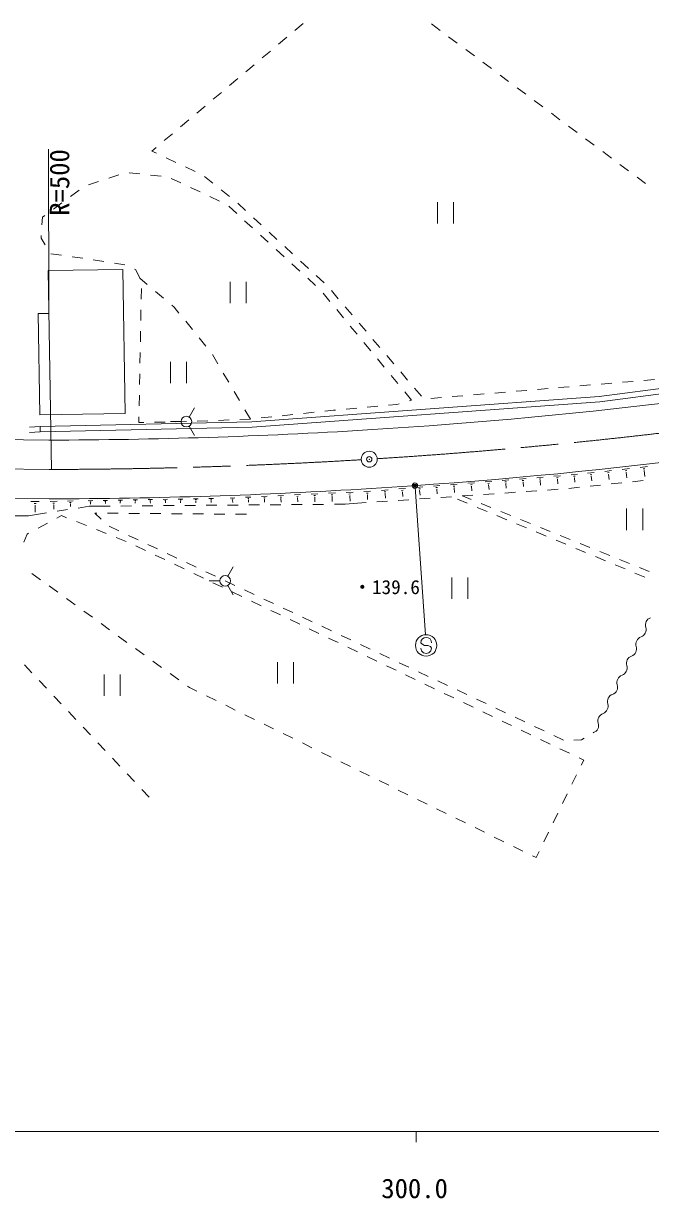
# Model space of a CAD drawing. Units: millimetres, scale not verified. Extents: x 40000 to 680000, y 20000 to 380000.
# Drawn here: x 331227 to 389928, y 198715 to 308725 of the extents above; entities that cross this region are included whole.
import ezdxf
from ezdxf.enums import TextEntityAlignment as Align

# ---------------------------------------------------------------- set-up
doc = ezdxf.new("R2010")
doc.units = ezdxf.units.MM
doc.header["$LTSCALE"] = 1000
doc.header["$PDMODE"] = 32
doc.header["$PDSIZE"] = 500
doc.linetypes.add('CHAIN', pattern=[18.5, 12, -1.5, 3.5, -1.5])
for name, color, linetype, lineweight in [('M-BGD', 7, 'Continuous', 13), ('M-BMK', 2, 'CHAIN', 13), ('M-BMK-SRVR', 3, 'Continuous', 13), ('M-STR-STRC', 7, 'Continuous', 13), ('M-TTL-BAND', 7, 'Continuous', 13)]:
    doc.layers.add(name, color=color, linetype=linetype, lineweight=lineweight)
doc.styles.add('ＭＳ ゴシック', font='')
doc.styles.get('ＭＳ ゴシック').set_extended_font_data('MS Gothic')

msp = doc.modelspace()

# ---------------------------------------------------------------- linework, layer by layer
at = {"layer": 'M-BGD'}
for p, q in [((356633, 308080), (357397, 308725)), ((369426, 308682), (370228, 308085)), ((355105, 306790), (355869, 307435)), ((371030, 307487), (371832, 306890)), ((353576, 305500), (354341, 306145)), ((372633, 306292), (373435, 305694)), ((352048, 304210), (352812, 304855)), ((374237, 305097), (375039, 304499)), ((375841, 303901), (376642, 303304)), ((350520, 302920), (351284, 303565)), ((377444, 302706), (378246, 302108)), ((348991, 301630), (349755, 302275)), ((379048, 301511), (379849, 300913)), ((347463, 300340), (348227, 300985)), ((345934, 299050), (346698, 299695)), ((380651, 300316), (381453, 299718)), ((344406, 297761), (345170, 298406)), ((382255, 299120), (383056, 298523)), ((343239, 296776), (343642, 297116)), ((383858, 297925), (384660, 297327)), ((333587, 281587), (333556, 296970)), ((343667, 296574), (343239, 296776)), ((345476, 295723), (344572, 296149)), ((385462, 296730), (386264, 296132)), ((347286, 294871), (346381, 295297)), ((387065, 295534), (387867, 294937)), ((338252, 293922), (337303, 293608)), ((340151, 294552), (339201, 294237)), ((342110, 294635), (341115, 294732)), ((344101, 294440), (343105, 294538)), ((345969, 293802), (345064, 294227)), ((348952, 293789), (348171, 294414)), ((388669, 294339), (389471, 293742)), ((336437, 293132), (335632, 292539)), ((347780, 292953), (346875, 293378)), ((350514, 292540), (349733, 293165)), ((334827, 291946), (334022, 291353)), ((349591, 292104), (348686, 292529)), ((351188, 290935), (350449, 291609)), ((352014, 291219), (351279, 291897)), ((370000, 292000), (370000, 290000)), ((371500, 292000), (371500, 290000)), ((332997, 290598), (332949, 289873)), ((333216, 290760), (332997, 290598)), ((353485, 289864), (352750, 290541)), ((352666, 289588), (351927, 290262)), ((332884, 288875), (332868, 288623)), ((332868, 288623), (333261, 287987)), ((354144, 288240), (353405, 288914)), ((354956, 288508), (354220, 289186)), ((333801, 287158), (334791, 287020)), ((355622, 286893), (354883, 287567)), ((356426, 287153), (355691, 287831)), ((335781, 286881), (336772, 286743)), ((337762, 286605), (337763, 286604)), ((337763, 286604), (338750, 286452)), ((339739, 286298), (340727, 286145)), ((357100, 285545), (356361, 286219)), ((357897, 285798), (357162, 286475)), ((340534, 285702), (333535, 285587)), ((333842, 266922), (333535, 285587)), ((340756, 272203), (340534, 285702)), ((341629, 285724), (341757, 285660)), ((341757, 285660), (342105, 284877)), ((359368, 284442), (358632, 285120)), ((342813, 284283), (342105, 284877)), ((342262, 283912), (342243, 282912)), ((350577, 284544), (350577, 282544)), ((352077, 284544), (352077, 282544)), ((358578, 284198), (357839, 284871)), ((344345, 282997), (343579, 283640)), ((359910, 282712), (359273, 283482)), ((360702, 282956), (360053, 283717)), ((342225, 281913), (342206, 280913)), ((345327, 282173), (345111, 282354)), ((345781, 281616), (345327, 282173)), ((361185, 281170), (360547, 281941)), ((362000, 281434), (361351, 282195)), ((333587, 281587), (332601, 281571)), ((332757, 272072), (332601, 281571)), ((347044, 280066), (346413, 280841)), ((363298, 279912), (362649, 280673)), ((342188, 279913), (342169, 278913)), ((362459, 279629), (361822, 280400)), ((348308, 278515), (347676, 279290)), ((363733, 278087), (363096, 278858)), ((364596, 278391), (363947, 279152)), ((342150, 277913), (342132, 276913)), ((349420, 276860), (348912, 277721)), ((365008, 276546), (364371, 277317)), ((365894, 276869), (365245, 277630)), ((345000, 277062), (345000, 275062)), ((346500, 277062), (346500, 275062)), ((385137, 273808), (406369, 276534)), ((342113, 275914), (342095, 274914)), ((350438, 275138), (349929, 275999)), ((366282, 275005), (365645, 275775)), ((367192, 275347), (366543, 276108)), ((385187, 273310), (406442, 276039)), ((386311, 275048), (385315, 274964)), ((388304, 275215), (387308, 275131)), ((390297, 275382), (389301, 275298)), ((351455, 273416), (350946, 274277)), ((367557, 273463), (366919, 274234)), ((368490, 273826), (367841, 274587)), ((374353, 274046), (373357, 273962)), ((376346, 274213), (375350, 274129)), ((378339, 274380), (377343, 274296)), ((380332, 274547), (379336, 274463)), ((382325, 274714), (381329, 274630)), ((384318, 274881), (383322, 274797)), ((342076, 273914), (342058, 272914)), ((352602, 271422), (385137, 273808)), ((352625, 270922), (385187, 273310)), ((363415, 272809), (364411, 272900)), ((365406, 272992), (366170, 273062)), ((366170, 273062), (366394, 273127)), ((367355, 273405), (367557, 273463)), ((370367, 273712), (369371, 273628)), ((372360, 273879), (371364, 273795)), ((340756, 272203), (332757, 272072)), ((342039, 271914), (342029, 271363)), ((346727, 271882), (347227, 272748)), ((352472, 271694), (351963, 272555)), ((353467, 271793), (354461, 271899)), ((355455, 272005), (356450, 272112)), ((357444, 272218), (358438, 272324)), ((359433, 272430), (360242, 272517)), ((360242, 272517), (360427, 272534)), ((361423, 272625), (362419, 272717)), ((332780, 271003), (331783, 270919)), ((332780, 271003), (352602, 271422)), ((332780, 271003), (332790, 270503)), ((332790, 270503), (352625, 270922)), ((342029, 271363), (342478, 271372)), ((343477, 271391), (344477, 271411)), ((345977, 271449), (344977, 271449)), ((345477, 271430), (346477, 271449)), ((346727, 271016), (347227, 270150)), ((347476, 271490), (348475, 271530)), ((349474, 271571), (350474, 271612)), ((351473, 271653), (352472, 271694)), ((324648, 269823), (333611, 269720)), ((332790, 270503), (331794, 270420)), ((379277, 266203), (379889, 266253)), ((380885, 266334), (381496, 266384)), ((382492, 266466), (383102, 266516)), ((382734, 266332), (382886, 266344)), ((384034, 266610), (384650, 266680)), ((384283, 266482), (384437, 266500)), ((384358, 266335), (384396, 266339)), ((384377, 266337), (384426, 265901)), ((385648, 266793), (386288, 266865)), ((385906, 266660), (386066, 266678)), ((385984, 266507), (386024, 266511)), ((386004, 266509), (386058, 266037)), ((387286, 266978), (387950, 267053)), ((387554, 266840), (387720, 266859)), ((387635, 266681), (387676, 266686)), ((387656, 266683), (387713, 266175)), ((388949, 267166), (389637, 267243)), ((389226, 267023), (389398, 267042)), ((389310, 266858), (389353, 266863)), ((389331, 266860), (389393, 266315)), ((366361, 265146), (366984, 265197)), ((367980, 265279), (368601, 265330)), ((368226, 265143), (368381, 265155)), ((369598, 265411), (370218, 265462)), ((369843, 265275), (369998, 265288)), ((369914, 265125), (369953, 265128)), ((369933, 265127), (369968, 264696)), ((371214, 265543), (371833, 265594)), ((371459, 265408), (371613, 265420)), ((371529, 265258), (371568, 265261)), ((371549, 265259), (371584, 264830)), ((372829, 265675), (373447, 265726)), ((373073, 265540), (373228, 265553)), ((373144, 265390), (373182, 265394)), ((373163, 265392), (373198, 264965)), ((374443, 265807), (375059, 265858)), ((374687, 265672), (374841, 265685)), ((374757, 265523), (374795, 265526)), ((374776, 265525), (374811, 265099)), ((376055, 265939), (376670, 265990)), ((376299, 265804), (376452, 265817)), ((376369, 265655), (376407, 265659)), ((376388, 265657), (376423, 265234)), ((377667, 266071), (378280, 266121)), ((377909, 265936), (378063, 265949)), ((377979, 265788), (378018, 265791)), ((377998, 265789), (378033, 265368)), ((379519, 266068), (379672, 266081)), ((379589, 265920), (379627, 265923)), ((379608, 265922), (379642, 265502)), ((381127, 266200), (381279, 266213)), ((381196, 266052), (381235, 266055)), ((381216, 266054), (381250, 265636)), ((382276, 265199), (383270, 265303)), ((382803, 266184), (382841, 266187)), ((382822, 266186), (382856, 265770)), ((384265, 265407), (385259, 265512)), ((386254, 265616), (387248, 265721)), ((388243, 265825), (389237, 265929)), ((324585, 264323), (333622, 264220)), ((337289, 264047), (337711, 264054)), ((338696, 264071), (339087, 264078)), ((340088, 264096), (340485, 264103)), ((341486, 264120), (341890, 264127)), ((342891, 264145), (343301, 264152)), ((343046, 264045), (343149, 264047)), ((344302, 264169), (344719, 264177)), ((344460, 264068), (344564, 264070)), ((345720, 264194), (346143, 264202)), ((345880, 264091), (345986, 264093)), ((347144, 264219), (347574, 264227)), ((347307, 264114), (347415, 264116)), ((348575, 264244), (349011, 264252)), ((348740, 264138), (348850, 264140)), ((348783, 264029), (348811, 264030)), ((348797, 264030), (348800, 263873)), ((350566, 264297), (351023, 264319)), ((350743, 264191), (350857, 264197)), ((350791, 264079), (350820, 264081)), ((350805, 264080), (350815, 263885)), ((352026, 264368), (352512, 264391)), ((352214, 264255), (352336, 264261)), ((352266, 264136), (352296, 264137)), ((352281, 264137), (352292, 263897)), ((353516, 264440), (354032, 264465)), ((353715, 264320), (353844, 264326)), ((353770, 264193), (353802, 264195)), ((353786, 264194), (353800, 263910)), ((355036, 264513), (355582, 264539)), ((355247, 264386), (355383, 264393)), ((355305, 264252), (355339, 264254)), ((355322, 264253), (355338, 263922)), ((356586, 264588), (357163, 264616)), ((356809, 264454), (356954, 264461)), ((356870, 264312), (356906, 264314)), ((356888, 264313), (356907, 263935)), ((358168, 264664), (358777, 264694)), ((358403, 264523), (358556, 264531)), ((358468, 264374), (358506, 264376)), ((358487, 264375), (358507, 263949)), ((359781, 264742), (360423, 264773)), ((360030, 264594), (360190, 264601)), ((360097, 264436), (360137, 264438)), ((360117, 264437), (360140, 263962)), ((361428, 264822), (362095, 264854)), ((361686, 264667), (361853, 264675)), ((361757, 264503), (361798, 264505)), ((361778, 264504), (361801, 264014)), ((363088, 264902), (363726, 264933)), ((363335, 264754), (363495, 264762)), ((363403, 264597), (363443, 264599)), ((363423, 264598), (363444, 264151)), ((364741, 265014), (365365, 265065)), ((364988, 264877), (365144, 264890)), ((365059, 264726), (365098, 264729)), ((365079, 264728), (365114, 264291)), ((366316, 264072), (367313, 264141)), ((366608, 265010), (366763, 265023)), ((366679, 264859), (366718, 264862)), ((366698, 264861), (366734, 264426)), ((368297, 264992), (368336, 264995)), ((368311, 264211), (369308, 264280)), ((368316, 264994), (368352, 264561)), ((370306, 264350), (371303, 264419)), ((372776, 263806), (371853, 264190)), ((372301, 264489), (373299, 264558)), ((373136, 264169), (372342, 264492)), ((374296, 264628), (375294, 264697)), ((376291, 264767), (377289, 264836)), ((378287, 264906), (379284, 264976)), ((380282, 265045), (381279, 265115)), ((331923, 263983), (332705, 263977)), ((332215, 263785), (332411, 263784)), ((332287, 263589), (332336, 263589)), ((332311, 263589), (332307, 262981)), ((333727, 263984), (334366, 263995)), ((333969, 263829), (334129, 263831)), ((334032, 263670), (334072, 263671)), ((334052, 263670), (334059, 263256)), ((334365, 263053), (335353, 263208)), ((335343, 264013), (335870, 264022)), ((335543, 263884), (335675, 263887)), ((335595, 263753), (335628, 263754)), ((335612, 263754), (335616, 263500)), ((336341, 263363), (337374, 263524)), ((337374, 263524), (339329, 263540)), ((337449, 263944), (337554, 263946)), ((337490, 263839), (337517, 263839)), ((337504, 263839), (337505, 263735)), ((338845, 263976), (338942, 263978)), ((338883, 263879), (338907, 263879)), ((338895, 263879), (338897, 263791)), ((340239, 263999), (340338, 264001)), ((340278, 263900), (340303, 263901)), ((340290, 263900), (340292, 263802)), ((340328, 263549), (341328, 263557)), ((341639, 264022), (341740, 264024)), ((341679, 263921), (341704, 263922)), ((341692, 263922), (341694, 263814)), ((342328, 263565), (343328, 263573)), ((343087, 263943), (343112, 263943)), ((343100, 263943), (343102, 263826)), ((344328, 263582), (345328, 263590)), ((344501, 263964), (344527, 263965)), ((344514, 263965), (344516, 263837)), ((345922, 263986), (345948, 263986)), ((345935, 263986), (345937, 263849)), ((346328, 263598), (347328, 263606)), ((347349, 264008), (347376, 264008)), ((347363, 264008), (347365, 263861)), ((348328, 263615), (349328, 263623)), ((350328, 263631), (351328, 263640)), ((352328, 263648), (353328, 263656)), ((354328, 263664), (355328, 263673)), ((356328, 263681), (357328, 263689)), ((358328, 263697), (359328, 263706)), ((360328, 263714), (361301, 263722)), ((361301, 263722), (363323, 263863)), ((361301, 263722), (361328, 263724)), ((364320, 263932), (365318, 264002)), ((374623, 263038), (373700, 263422)), ((374990, 263418), (374063, 263794)), ((376843, 262666), (375916, 263042)), ((387696, 263303), (387696, 261303)), ((389196, 263303), (389196, 261303)), ((330398, 262615), (331689, 262634)), ((331689, 262634), (333377, 262899)), ((332594, 261477), (333477, 261946)), ((334360, 262415), (334796, 262647)), ((334796, 262647), (335266, 262458)), ((336194, 262086), (337123, 261714)), ((338091, 262882), (337913, 262884)), ((337913, 262884), (338512, 262321)), ((340091, 262868), (339091, 262875)), ((342091, 262853), (341091, 262860)), ((344090, 262838), (343090, 262845)), ((346090, 262823), (345090, 262831)), ((348090, 262809), (347090, 262816)), ((350090, 262794), (349090, 262801)), ((352090, 262779), (351090, 262787)), ((376469, 262269), (375546, 262654)), ((378316, 261501), (377393, 261885)), ((378696, 261915), (377770, 262291)), ((331262, 260156), (331555, 260925)), ((331555, 260925), (331710, 261008)), ((338051, 261342), (338979, 260970)), ((339253, 261655), (340158, 261229)), ((341063, 260803), (341968, 260377)), ((380162, 260733), (379239, 261117)), ((380550, 261163), (379623, 261539)), ((382403, 260412), (381477, 260787)), ((339907, 260598), (340835, 260226)), ((341751, 259824), (342653, 259392)), ((342873, 259952), (343777, 259526)), ((382009, 259964), (381086, 260348)), ((384257, 259660), (383330, 260036)), ((343555, 258961), (344457, 258529)), ((344682, 259100), (345587, 258674)), ((383855, 259196), (382932, 259580)), ((385702, 258427), (384779, 258811)), ((386110, 258909), (385183, 259284)), ((387964, 258157), (387037, 258533)), ((345359, 258097), (346261, 257665)), ((346492, 258248), (347397, 257823)), ((350361, 256978), (350861, 257844)), ((387548, 257659), (386625, 258043)), ((389817, 257405), (388890, 257781)), ((332812, 256649), (332002, 257236)), ((347163, 257234), (348065, 256802)), ((348302, 257397), (349206, 256971)), ((349611, 256545), (348611, 256545)), ((348967, 256370), (349869, 255938)), ((350111, 256545), (351016, 256119)), ((371332, 256865), (371332, 254865)), ((372832, 256865), (372832, 254865)), ((389395, 256890), (388472, 257275)), ((334433, 255476), (333623, 256063)), ((350361, 256112), (350861, 255246)), ((350771, 255507), (351673, 255075)), ((351921, 255694), (352826, 255268)), ((336053, 254304), (335243, 254890)), ((352575, 254643), (353476, 254211)), ((353730, 254842), (354635, 254416)), ((337673, 253131), (336863, 253717)), ((354378, 253779), (355280, 253348)), ((355540, 253990), (356445, 253565)), ((357350, 253139), (358255, 252713)), ((339293, 251958), (338483, 252545)), ((356182, 252916), (357084, 252484)), ((357986, 252052), (358888, 251621)), ((359159, 252287), (360064, 251861)), ((340913, 250785), (340103, 251372)), ((359790, 251189), (360692, 250757)), ((360969, 251436), (361874, 251010)), ((342533, 249613), (341723, 250199)), ((361594, 250325), (362496, 249894)), ((362779, 250584), (363684, 250158)), ((364588, 249732), (365493, 249307)), ((331333, 248669), (332019, 247941)), ((344153, 248440), (343343, 249026)), ((354999, 248919), (354999, 246919)), ((356499, 248919), (356499, 246919)), ((363398, 249462), (364300, 249030)), ((366398, 248881), (367303, 248455)), ((338789, 247768), (338789, 245768)), ((340289, 247768), (340289, 245768)), ((345773, 247267), (344963, 247853)), ((365202, 248598), (366104, 248167)), ((367006, 247735), (367908, 247303)), ((368208, 248029), (369112, 247603)), ((332705, 247213), (333390, 246485)), ((346758, 246554), (346583, 246681)), ((347462, 246209), (346758, 246554)), ((368810, 246871), (369712, 246440)), ((370017, 247178), (370922, 246752)), ((334076, 245757), (334761, 245029)), ((349258, 245328), (348360, 245769)), ((370614, 246008), (371516, 245576)), ((371827, 246326), (372732, 245900)), ((373637, 245474), (374541, 245049)), ((335447, 244301), (336133, 243573)), ((351053, 244447), (350155, 244888)), ((372418, 245144), (373320, 244713)), ((374222, 244281), (375124, 243849)), ((375446, 244623), (376351, 244197)), ((352849, 243567), (351951, 244007)), ((354644, 242686), (353747, 243126)), ((376026, 243417), (376928, 242986)), ((377256, 243771), (378161, 243345)), ((336818, 242845), (337504, 242117)), ((356440, 241805), (355542, 242245)), ((377830, 242554), (378732, 242122)), ((379065, 242920), (379970, 242494)), ((380875, 242068), (381780, 241642)), ((384576, 242321), (384597, 242333)), ((338190, 241389), (338875, 240662)), ((358236, 240924), (357338, 241365)), ((379634, 241690), (380536, 241259)), ((382761, 241614), (383468, 241656)), ((383468, 241656), (383718, 241806)), ((339561, 239934), (340247, 239206)), ((360031, 240044), (359134, 240484)), ((381438, 240827), (382340, 240395)), ((383242, 239963), (383675, 239756)), ((361827, 239163), (360929, 239603)), ((363623, 238282), (362725, 238722)), ((383675, 239756), (383446, 239289)), ((340932, 238478), (341618, 237750)), ((365418, 237401), (364520, 237842)), ((383007, 238390), (382568, 237492)), ((342304, 237022), (342989, 236294)), ((367214, 236521), (366316, 236961)), ((382128, 236594), (381689, 235695)), ((369010, 235640), (368112, 236080)), ((370805, 234759), (369907, 235199)), ((381250, 234797), (380811, 233899)), ((372601, 233878), (371703, 234319)), ((374396, 232998), (373499, 233438)), ((376192, 232117), (375294, 232557)), ((380371, 233000), (379932, 232102)), ((377988, 231236), (377090, 231676)), ((379493, 231204), (379214, 230634)), ((379214, 230634), (378885, 230796))]:
    msp.add_line(p, q, dxfattribs=at)
for centre in [(346477, 271449), (350111, 256545)]:
    msp.add_circle(centre, 500, dxfattribs=at)
for centre, radius, start, end in [((332618, 766969), 497250, 273.55206, 280.6567), ((332618, 766969), 502750, 273.55206, 280.6567), ((332618, 766969), 497250, 270.11437, 273.55206), ((332618, 766969), 502750, 270.11437, 273.55206), ((390176, 252403), 725, 110.02061, 197.22625), ((388792, 251974), 725, 290.02061, 17.22625), ((389288, 250611), 725, 110.02061, 197.22625), ((387903, 250182), 725, 290.02061, 17.22625), ((388399, 248819), 725, 110.02061, 197.22625), ((387511, 247028), 725, 110.02061, 197.22625), ((387014, 248390), 725, 290.02061, 17.22625), ((386126, 246598), 725, 290.02061, 17.22625), ((386622, 245236), 725, 110.02061, 197.22625), ((385237, 244806), 725, 290.02061, 17.22625), ((384349, 243015), 725, 290.02061, 17.22625), ((385734, 243444), 725, 110.02061, 197.22625)]:
    msp.add_arc(centre, radius, start, end, dxfattribs=at)
at = {"layer": 'M-BMK'}
msp.add_line((290619, 267462), (333616, 266970), dxfattribs=at)
for start, end in [(273.638, 280.6567), (270.11437, 273.46612)]:
    msp.add_arc((332618, 766969), 500000, start, end, dxfattribs=at)
at = {"layer": 'M-BMK-SRVR'}
msp.add_circle((363596, 267930), 750, dxfattribs=at)
msp.add_point((363596, 267930), dxfattribs=at)
at = {"layer": 'M-STR-STRC'}
for p, q in [((367883, 265307), (368854, 251491)), ((368529, 250634), (368430, 250752)), ((368774, 250495), (368529, 250634)), ((369075, 250493), (368774, 250495)), ((369320, 250381), (369075, 250493)), ((369426, 250244), (369320, 250381))]:
    msp.add_line(p, q, dxfattribs=at)
for centre, radius in [((367873, 265457), 150), ((367873, 265457), 120), ((367873, 265457), 90), ((367873, 265457), 60), ((367873, 265457), 30), ((368924, 250494), 1000)]:
    msp.add_circle(centre, radius, dxfattribs=at)
for centre, start, end in [((368930, 250748), 359.55488, 179.55488), ((368926, 250248), 179.55488, 359.55488)]:
    msp.add_arc(centre, 500, start, end, dxfattribs=at)
msp.add_point((367873, 265457), dxfattribs=at)
at = {"layer": 'M-TTL-BAND'}
for p, q in [((40000, 205000), (579000, 205000)), ((368000, 205000), (368000, 204000))]:
    msp.add_line(p, q, dxfattribs=at)

# ---------------------------------------------------------------- texts
at = {"layer": 'M-BGD', "style": 'ＭＳ ゴシック'}
msp.add_text('R=500', height=1833, rotation=90.114, dxfattribs=at).set_placement((336069, 290725), align=Align.BOTTOM_LEFT)
msp.add_text('・139.6', height=1320, dxfattribs=at).set_placement((362050, 255959), align=Align.MIDDLE_LEFT)
at = {"layer": 'M-TTL-BAND', "style": 'ＭＳ ゴシック'}
msp.add_text('300.0', height=1833, dxfattribs=at).set_placement((367844, 198195), align=Align.BOTTOM_CENTER)

doc.saveas('drawing.dxf')
